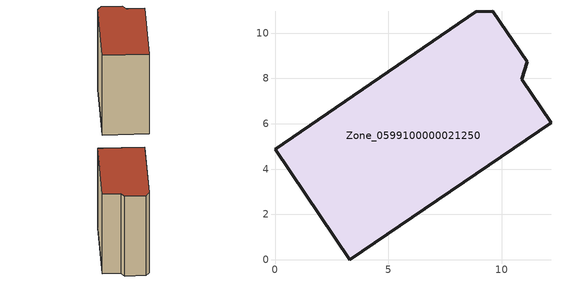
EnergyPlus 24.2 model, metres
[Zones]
Zone_0599100000021250
 floor ground (C_G): 0,4.88 8.85,10.95 9.61,10.97 11.13,8.74 10.88,7.96 12.18,6.06 3.3,0 z0
 wall outside (C_F): 3.3,0 12.18,6.06 10.88,7.96 11.13,8.74 9.61,10.97 8.85,10.95 0,4.88 3.3,0 z0:11.88
 roof outside (C_R): 8.85,10.95 0,4.88 3.3,0 12.18,6.06 10.88,7.96 11.13,8.74 9.61,10.97 z11.88
[BUILDING]
Pand.0599100000021250: North Axis=0; Terrain=City; Loads Convergence Tolerance Value=0.04; Temperature Convergence Tolerance Value=0.4; Solar Distribution=FullExterior; Maximum Number of Warmup Days=25; Minimum Number of Warmup Days=1
[Site:Location]
Rotterdam.The.Hague.AP_ZH_NLD Design_Conditions: Latitude=51.96; Longitude=4.45; Time Zone=1; Elevation=-4.5
[SITE:GROUNDTEMPERATURE:BUILDINGSURFACE]
18, 18, 18, 18, 18, 18, 18, 18, 18, 18, 18, 18
[MATERIAL] Thermal Absorptance=0.9; Solar Absorptance=0.7; Visible Absorptance=0.7
Name | Roughness | Thickness | Conductivity | Density | Specific Heat
G.TI.1946 | MediumSmooth | 0.15 | 1 | 540 | 1210
F.TI.1946 | Rough | 0.3 | 0.857143 | 1920 | 840
R.TI.1946 | MediumRough | 0.2 | 0.1 | 1500 | 1000
[CONSTRUCTION]
C_G: G.TI.1946
C_F: F.TI.1946
C_R: R.TI.1946
[ZONE]
Zone_0599100000021250: Type=1; Multiplier=1; Ceiling Height=Autocalculate; Volume=Autocalculate; Floor Area=autocalculate; Part of Total Floor Area=Yes
[ZONEINFILTRATION:DESIGNFLOWRATE]
Infil_Zone_0599100000021250: Zone or ZoneList or Space or SpaceList=Zone_0599100000021250; Schedule=AlwaysOn; Design Flow Rate Calculation Method=Flow/Area; Flow Rate per Floor Area=0.003; Constant Term Coefficient=1; Temperature Term Coefficient=0; Velocity Term Coefficient=0; Velocity Squared Term Coefficient=0
[HVACTEMPLATE:ZONE:IDEALLOADSAIRSYSTEM]
Zone_0599100000021250: Maximum Heating Supply Air Temperature=50; Minimum Cooling Supply Air Temperature=13; Maximum Heating Supply Air Humidity Ratio=0.0156; Minimum Cooling Supply Air Humidity Ratio=0.0077; Heating Limit=NoLimit; Cooling Limit=NoLimit; Dehumidification Control Type=ConstantSensibleHeatRatio; Cooling Sensible Heat Ratio=0.7; Dehumidification Setpoint=60; Humidification Control Type=None; Humidification Setpoint=30; Outdoor Air Method=None; Outdoor Air Flow Rate per Person=0.00944; Outdoor Air Flow Rate per Zone Floor Area=0; Outdoor Air Flow Rate per Zone=0; Demand Controlled Ventilation Type=None; Outdoor Air Economizer Type=NoEconomizer; Heat Recovery Type=None; Sensible Heat Recovery Effectiveness=0.7; Latent Heat Recovery Effectiveness=0.65
[ZONECONTROL:THERMOSTAT]
ThermostatControl_Zone_0599100000021250: Zone or ZoneList=Zone_0599100000021250; Control Type Schedule=DualSetpointControlType; Control 1=Thermostat_Zone_0599100000021250; Temperature Difference Between Cutout And Setpoint=0
[THERMOSTATSETPOINT:DUALSETPOINT]
Thermostat_Zone_0599100000021250: Heating Setpoint Temperature Schedule=HeatingSetpoint_Zone_0599100000021250; Cooling Setpoint Temperature Schedule=CoolingSetpoint_Zone_0599100000021250
[SCHEDULE:COMPACT]
HeatingSetpoint_Zone_0599100000021250: Through: 12/31, For: AllDays, Until: 24:00, 21
CoolingSetpoint_Zone_0599100000021250: Through: 12/31, For: AllDays, Until: 24:00, 24
DualSetpointControlType: Through: 12/31, For: AllDays, Until: 24:00, 4
AlwaysOn: Through: 12/31, For: AllDays, Until: 24:00, 1
